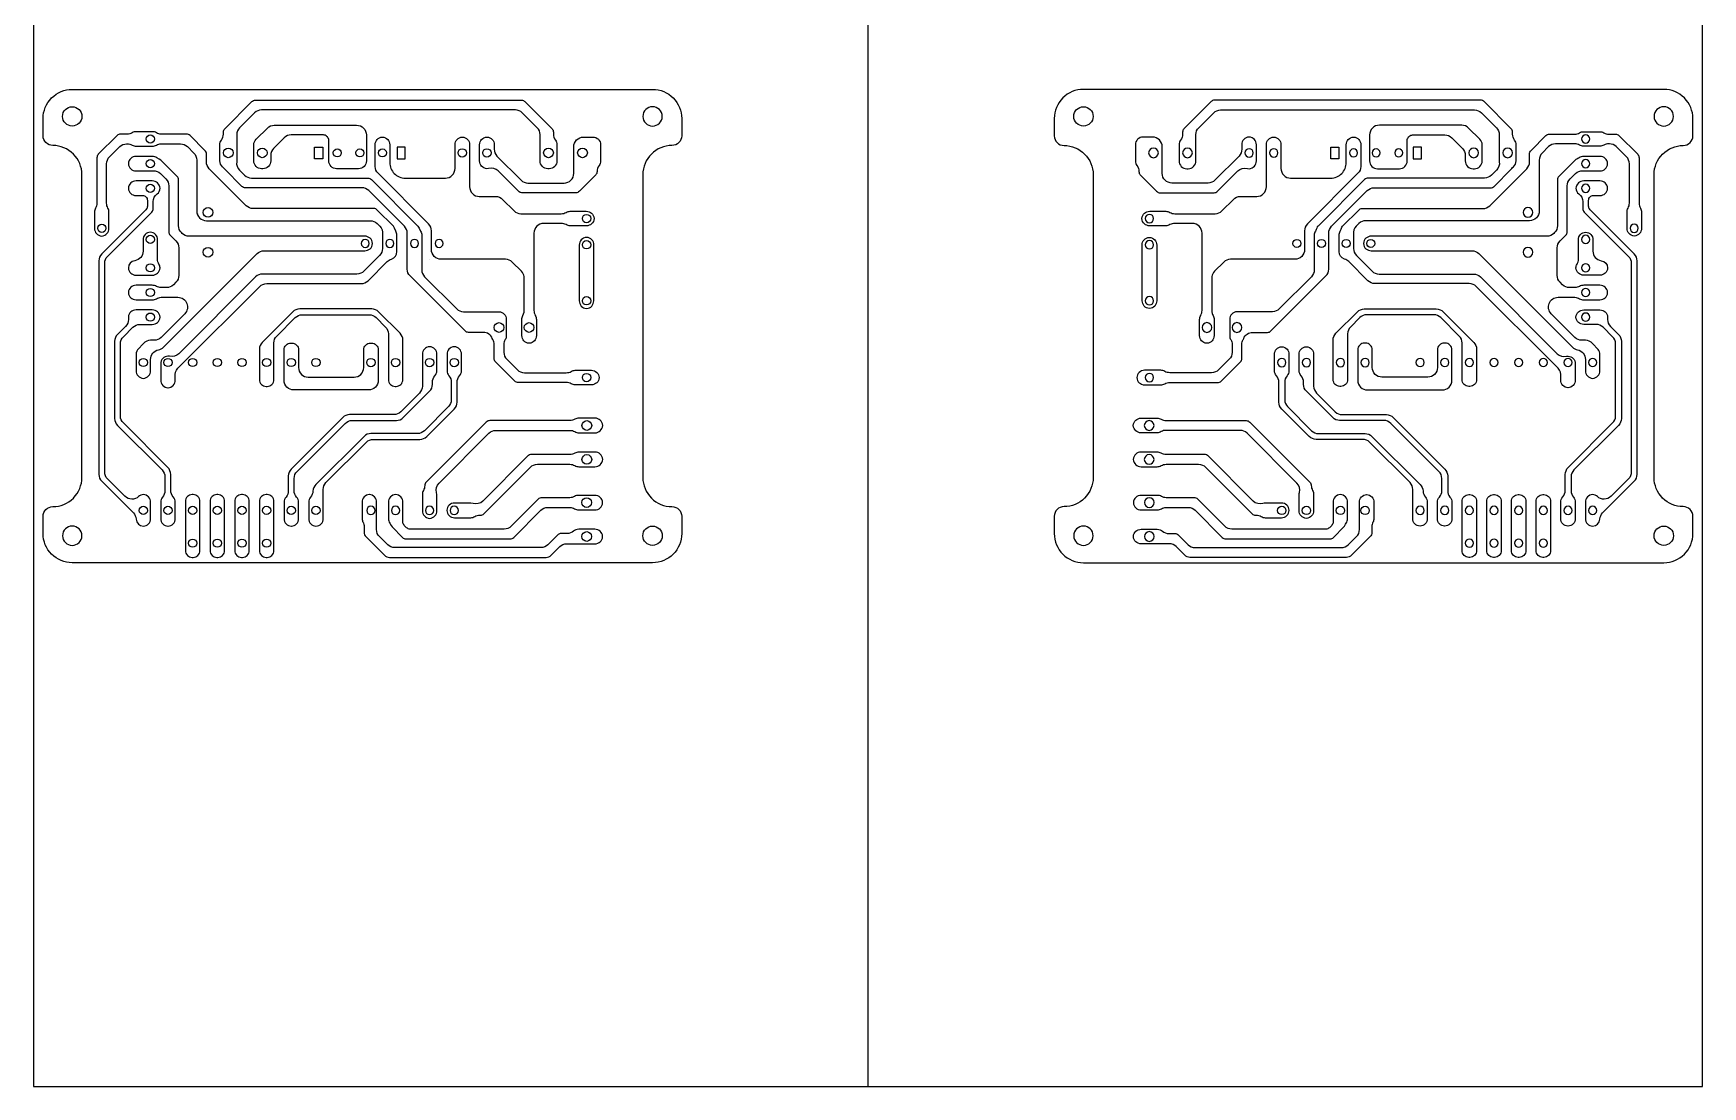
# Model space of a CAD drawing. Extents: x 112 to 478, y -155 to 77.
# Drawn here: x 306 to 478, y -155 to -46.4 of the extents above; entities that cross this region are included whole.
import ezdxf

# ---------------------------------------------------------------- set-up
doc = ezdxf.new("R2010")
doc.units = 0
for name, color, linetype in [('DEFAULT', 7, 'CONTINUOUS'), ('HOLES', 7, 'CONTINUOUS'), ('TRACES', 150, 'CONTINUOUS')]:
    doc.layers.add(name, color=color, linetype=linetype)

msp = doc.modelspace()

# ---------------------------------------------------------------- linework, layer by layer
at = {"layer": 'DEFAULT'}
msp.add_line((392, -155), (392, 76.67), dxfattribs=at)
msp.add_lwpolyline([(306, -155), (478, -155), (478, 76.67), (306, 76.67)], close=True, dxfattribs=at)
for points in [[(371.8, -58, 0.414214), (368.8, -61), (368.8, -92.22, 0.414214), (371.8, -95.22, -0.414214), (372.8, -96.22), (372.8, -98, -0.414214), (369.8, -101), (310, -101, -0.414214), (307, -98), (307, -96.22, -0.414214), (308, -95.22, 0.414214), (311, -92.22), (311, -61, 0.414214), (308, -58, -0.414214), (307, -57), (307, -55.22, -0.414214), (310, -52.22), (369.8, -52.22, -0.414214), (372.8, -55.22), (372.8, -57, -0.414214)], [(412.2, -58, -0.414214), (415.2, -61), (415.2, -92.22, -0.414214), (412.2, -95.22, 0.414214), (411.2, -96.22), (411.2, -98, 0.414214), (414.2, -101), (474, -101, 0.414214), (477, -98), (477, -96.22, 0.414214), (476, -95.22, -0.414214), (473, -92.22), (473, -61, -0.414214), (476, -58, 0.414214), (477, -57), (477, -55.22, 0.414214), (474, -52.22), (414.2, -52.22, 0.414214), (411.2, -55.22), (411.2, -57, 0.414214)]]:
    msp.add_lwpolyline(points, format="xyb", close=True, dxfattribs=at)
for centre in [(310, -55), (414.2, -55), (369.8, -98.22), (474, -98.22)]:
    msp.add_circle(centre, 1, dxfattribs=at)
at = {"layer": 'DEFAULT', "extrusion": (0, 0, -1)}
for centre in [(-369.8, -55), (-474, -55), (-310, -98.22), (-414.2, -98.22)]:
    msp.add_circle(centre, 1, dxfattribs=at)
at = {"layer": 'HOLES'}
for points in [[(334.98, -59.36), (334.98, -58.16), (335.81, -58.16), (335.81, -59.36)], [(344.31, -59.36), (344.31, -58.16), (343.48, -58.16), (343.48, -59.36)], [(439.69, -59.36), (439.69, -58.16), (440.52, -58.16), (440.52, -59.36)], [(449.02, -59.36), (449.02, -58.16), (448.19, -58.16), (448.19, -59.36)]]:
    msp.add_lwpolyline(points, close=True, dxfattribs=at)
for centre, radius in [((318.05, -57.33), 0.425), ((326.08, -58.76), 0.5), ((329.58, -58.76), 0.5), ((337.31, -58.76), 0.415), ((339.64, -58.76), 0.415), ((341.97, -58.76), 0.415), ((350.19, -58.76), 0.43), ((352.73, -58.76), 0.43), ((359.08, -58.76), 0.5), ((362.58, -58.76), 0.5), ((318.05, -59.87), 0.425), ((318.05, -62.41), 0.425), ((324, -64.9), 0.5), ((363, -65.53), 0.43), ((313.05, -66.53), 0.425), ((318.05, -67.68), 0.425), ((324, -69), 0.5), ((363, -68.23), 0.43), ((436.19, -68.1), 0.415), ((438.73, -68.1), 0.415), ((441.27, -68.1), 0.415), ((443.81, -68.1), 0.415), ((318.05, -70.61), 0.425), ((318.05, -73.15), 0.425), ((363, -74), 0.43), ((318.05, -75.69), 0.425), ((353.98, -76.76), 0.5), ((357.08, -76.76), 0.5), ((317.33, -80.37), 0.425), ((319.87, -80.37), 0.425), ((322.41, -80.37), 0.425), ((324.95, -80.37), 0.425), ((327.49, -80.37), 0.425), ((330.03, -80.37), 0.425), ((332.57, -80.37), 0.425), ((335.11, -80.37), 0.425), ((340.78, -80.37), 0.43), ((343.32, -80.37), 0.43), ((346.82, -80.37), 0.43), ((349.36, -80.37), 0.43), ((363, -81.92), 0.43), ((363.03, -86.86), 0.5), ((363.03, -90.36), 0.5), ((363.02, -94.8), 0.5), ((317.33, -95.61), 0.425), ((319.87, -95.61), 0.425), ((322.41, -95.61), 0.425), ((324.95, -95.61), 0.425), ((327.49, -95.61), 0.425), ((330.03, -95.61), 0.425), ((332.57, -95.61), 0.425), ((335.11, -95.61), 0.425), ((434.64, -95.61), 0.43), ((437.18, -95.61), 0.43), ((440.68, -95.61), 0.43), ((443.22, -95.61), 0.43), ((363.02, -98.3), 0.5), ((322.41, -98.99), 0.425), ((324.95, -98.99), 0.425), ((327.49, -98.99), 0.425), ((330.03, -98.99), 0.425)]:
    msp.add_circle(centre, radius, dxfattribs=at)
at = {"layer": 'HOLES', "extrusion": (0, 0, -1)}
for centre, radius in [((-421.42, -58.76), 0.5), ((-424.92, -58.76), 0.5), ((-431.27, -58.76), 0.43), ((-433.81, -58.76), 0.43), ((-442.03, -58.76), 0.415), ((-444.36, -58.76), 0.415), ((-446.69, -58.76), 0.415), ((-454.42, -58.76), 0.5), ((-457.92, -58.76), 0.5), ((-465.95, -57.33), 0.425), ((-465.95, -59.87), 0.425), ((-465.95, -62.41), 0.425), ((-421, -65.53), 0.43), ((-460, -64.9), 0.5), ((-470.95, -66.53), 0.425), ((-340.19, -68.1), 0.415), ((-342.73, -68.1), 0.415), ((-345.27, -68.1), 0.415), ((-347.81, -68.1), 0.415), ((-421, -68.23), 0.43), ((-460, -69), 0.5), ((-465.95, -67.68), 0.425), ((-465.95, -70.61), 0.425), ((-421, -74), 0.43), ((-465.95, -73.15), 0.425), ((-465.95, -75.69), 0.425), ((-426.92, -76.76), 0.5), ((-430.02, -76.76), 0.5), ((-434.64, -80.37), 0.43), ((-437.18, -80.37), 0.43), ((-440.68, -80.37), 0.43), ((-443.22, -80.37), 0.43), ((-448.89, -80.37), 0.425), ((-451.43, -80.37), 0.425), ((-453.97, -80.37), 0.425), ((-456.51, -80.37), 0.425), ((-459.05, -80.37), 0.425), ((-461.59, -80.37), 0.425), ((-464.13, -80.37), 0.425), ((-466.67, -80.37), 0.425), ((-421, -81.92), 0.43), ((-420.97, -86.86), 0.5), ((-420.97, -90.36), 0.5), ((-420.98, -94.8), 0.5), ((-340.78, -95.61), 0.43), ((-343.32, -95.61), 0.43), ((-346.82, -95.61), 0.43), ((-349.36, -95.61), 0.43), ((-448.89, -95.61), 0.425), ((-451.43, -95.61), 0.425), ((-453.97, -95.61), 0.425), ((-456.51, -95.61), 0.425), ((-459.05, -95.61), 0.425), ((-461.59, -95.61), 0.425), ((-464.13, -95.61), 0.425), ((-466.67, -95.61), 0.425), ((-420.98, -98.3), 0.5), ((-453.97, -98.99), 0.425), ((-456.51, -98.99), 0.425), ((-459.05, -98.99), 0.425), ((-461.59, -98.99), 0.425)]:
    msp.add_circle(centre, radius, dxfattribs=at)
at = {"layer": 'TRACES'}
for p, q in [((322.99, -65), (322.99, -65)), ((461.01, -65), (461.01, -65)), ((346.81, -69.73), (346.82, -69.73)), ((346.81, -69.73), (346.82, -69.73)), ((437.19, -69.73), (437.18, -69.73)), ((437.19, -69.73), (437.18, -69.73))]:
    msp.add_line(p, q, dxfattribs=at)
for points in [[(350.48, -77.11), (344.82, -71.45, -0.198912), (344.52, -70.74), (344.52, -67.03, 0.198912), (344.23, -66.32), (340.56, -62.65, 0.198912), (339.85, -62.36), (327.84, -62.36, -0.219363), (327.49, -62.21), (325.73, -60.45), (325.67, -60.38), (325.5, -60.2, -0.222235), (325.21, -59.59), (325.21, -57.93, -0.16464), (325.38, -57.44, 0.16464), (325.58, -56.84), (325.58, -56.63, -0.219363), (325.73, -56.27), (328.52, -53.48, -0.219363), (328.87, -53.34), (356.29, -53.34, -0.219363), (356.65, -53.48), (359.44, -56.27, -0.219363), (359.58, -56.63), (359.58, -56.84, 0.16464), (359.79, -57.44, -0.16464), (359.95, -57.93), (359.95, -59.59, -0.414214), (359.15, -60.39), (359.01, -60.39, -0.414214), (358.21, -59.59), (358.21, -56.88, 0.198912), (357.92, -56.17), (356.38, -54.63, 0.198912), (355.67, -54.34), (329.5, -54.34, 0.198912), (328.79, -54.63), (327.25, -56.17, 0.198912), (326.95, -56.88), (326.95, -59.59), (326.95, -59.69, 0.234428), (327.23, -60.54), (327.76, -61.06, 0.198912), (328.46, -61.36), (340.47, -61.36, -0.219363), (340.83, -61.5), (345.63, -66.3), (345.76, -66.52), (345.89, -66.82, -0.144077), (346.02, -67.27), (346.02, -70.83, 0.198912), (346.31, -71.53), (349.62, -74.84, 0.198912), (350.32, -75.13), (353.99, -75.13, -0.405983), (354.73, -75.93), (354.73, -77.59, -0.131782), (354.62, -78.01, 0.132138), (354.48, -78.51), (354.48, -79.32, 0.198912), (354.78, -80.03), (355.88, -81.13, 0.198912), (356.59, -81.42), (360.91, -81.42, 0.133077), (361.42, -81.29, -0.132715), (361.84, -81.17), (363.5, -81.17, -0.405223), (364.3, -81.92), (364.3, -81.92, -0.406009), (363.5, -82.67), (361.84, -82.67, -0.130845), (361.42, -82.56, 0.131193), (360.92, -82.42), (355.97, -82.42, -0.219363), (355.61, -82.28), (353.63, -80.3, -0.219363), (353.48, -79.94), (353.48, -78.51, 0.132138), (353.35, -78.01), (353.29, -77.89, 0.309256), (352.36, -77.26), (350.83, -77.26, -0.219363)], [(433.52, -77.11), (439.18, -71.45, 0.198912), (439.48, -70.74), (439.48, -67.03, -0.198912), (439.77, -66.32), (443.44, -62.65, -0.198912), (444.15, -62.36), (456.16, -62.36, 0.219363), (456.51, -62.21), (458.27, -60.45, 0.039411), (458.33, -60.38, -0.061752), (458.5, -60.2, 0.222235), (458.79, -59.59), (458.79, -57.93, 0.16464), (458.62, -57.44, -0.16464), (458.42, -56.84), (458.42, -56.63, 0.219363), (458.27, -56.27), (455.48, -53.48, 0.219363), (455.13, -53.34), (427.71, -53.34, 0.219363), (427.35, -53.48), (424.56, -56.27, 0.219363), (424.42, -56.63), (424.42, -56.84, -0.16464), (424.21, -57.44, 0.16464), (424.05, -57.93), (424.05, -59.59, 0.414214), (424.85, -60.39), (424.99, -60.39, 0.414214), (425.79, -59.59), (425.79, -56.88, -0.198912), (426.08, -56.17), (427.62, -54.63, -0.198912), (428.33, -54.34), (454.5, -54.34, -0.198912), (455.21, -54.63), (456.75, -56.17, -0.198912), (457.05, -56.88), (457.05, -59.59, 0.033933), (457.05, -59.69, -0.234428), (456.77, -60.54), (456.24, -61.06, -0.198912), (455.54, -61.36), (443.53, -61.36, 0.219363), (443.17, -61.5), (438.37, -66.3, 0.140472), (438.24, -66.52, -0.081719), (438.11, -66.82, 0.144077), (437.98, -67.27), (437.98, -70.83, -0.198912), (437.69, -71.53), (434.38, -74.84, -0.198912), (433.68, -75.13), (430.01, -75.13, 0.405983), (429.27, -75.93), (429.27, -77.59, 0.131782), (429.38, -78.01, -0.132138), (429.52, -78.51), (429.52, -79.32, -0.198912), (429.22, -80.03), (428.12, -81.13, -0.198912), (427.41, -81.42), (423.09, -81.42, -0.133077), (422.58, -81.29, 0.132715), (422.16, -81.17), (420.5, -81.17, 0.405223), (419.7, -81.92), (419.7, -81.92, 0.406009), (420.5, -82.67), (422.16, -82.67, 0.130845), (422.58, -82.56, -0.131193), (423.08, -82.42), (428.03, -82.42, 0.219363), (428.39, -82.28), (430.37, -80.3, 0.219363), (430.52, -79.94), (430.52, -78.51, -0.132138), (430.65, -78.01, 0.038616), (430.71, -77.89, -0.309256), (431.64, -77.26), (433.17, -77.26, 0.219363)], [(340.48, -71.94), (342.46, -69.96, -0.130279), (342.9, -69.71, 0.328187), (343.46, -68.93), (343.46, -67.27, 0.137263), (343.34, -66.83), (343.22, -66.53), (343.09, -66.3), (341.43, -64.65, 0.219363), (341.08, -64.5), (328.64, -64.5, -0.198912), (327.93, -64.21), (324.12, -60.4, -0.198912), (323.83, -59.69), (323.83, -58.87, 0.219363), (323.68, -58.52), (322.14, -56.97, 0.219363), (321.78, -56.83), (319.17, -56.83, -0.132138), (318.67, -56.69, 0.126952), (318.25, -56.58), (316.59, -56.58, 0.131782), (316.17, -56.69, -0.137017), (315.66, -56.83), (314.98, -56.83, 0.219363), (314.63, -56.97), (312.69, -58.91, 0.219363), (312.55, -59.26), (312.55, -63.94, -0.133077), (312.41, -64.45, 0.127835), (312.3, -64.87), (312.3, -66.53, 0.41345), (313.04, -67.33), (313.05, -67.33, 0.41345), (313.79, -66.53), (313.79, -64.87, 0.130845), (313.68, -64.45, -0.136021), (313.55, -63.95), (313.55, -59.88, -0.198912), (313.84, -59.17), (314.9, -58.12, -0.198912), (315.6, -57.83), (315.66, -57.83, -0.132138), (316.17, -57.96, 0.126952), (316.59, -58.07), (318.25, -58.07, 0.131782), (318.67, -57.96, -0.137017), (319.17, -57.83), (321.16, -57.83, -0.198912), (321.87, -58.12), (322.54, -58.79, -0.198912), (322.83, -59.5), (322.83, -64.75, 0.414214), (323.83, -65.75), (340.7, -65.75, -0.19821), (341.41, -66.04), (341.69, -66.32, -0.233554), (341.98, -67.16), (341.97, -67.27), (341.97, -68.63, -0.198912), (341.68, -69.33), (340.05, -70.96, -0.198912), (339.34, -71.25), (329.61, -71.25, 0.198912), (328.9, -71.54), (320.98, -79.46, -0.260926), (320.04, -79.73), (319.88, -79.71), (319.87, -79.71, 0.41345), (319.13, -80.51), (319.13, -82.17, 0.41345), (319.87, -82.97), (319.88, -82.97, 0.41345), (320.62, -82.17), (320.62, -81.61, -0.247003), (321.06, -80.79), (321.14, -80.72), (329.33, -72.53, -0.198912), (330.04, -72.24), (339.77, -72.24, 0.198912)], [(443.52, -71.94), (441.54, -69.96, 0.130279), (441.1, -69.71, -0.328187), (440.54, -68.93), (440.54, -67.27, -0.137263), (440.66, -66.83, 0.08536), (440.78, -66.53, -0.149041), (440.91, -66.3), (442.57, -64.65, -0.219363), (442.92, -64.5), (455.36, -64.5, 0.198912), (456.07, -64.21), (459.88, -60.4, 0.198912), (460.17, -59.69), (460.17, -58.87, -0.219363), (460.32, -58.52), (461.86, -56.97, -0.219363), (462.22, -56.83), (464.83, -56.83, 0.132138), (465.33, -56.69, -0.126952), (465.75, -56.58), (467.41, -56.58, -0.131782), (467.83, -56.69, 0.137017), (468.34, -56.83), (469.02, -56.83, -0.219363), (469.37, -56.97), (471.31, -58.91, -0.219363), (471.45, -59.26), (471.45, -63.94, 0.133077), (471.59, -64.45, -0.127835), (471.7, -64.87), (471.7, -66.53, -0.41345), (470.96, -67.33), (470.95, -67.33, -0.41345), (470.21, -66.53), (470.21, -64.87, -0.130845), (470.32, -64.45, 0.136021), (470.45, -63.95), (470.45, -59.88, 0.198912), (470.16, -59.17), (469.1, -58.12, 0.198912), (468.4, -57.83), (468.34, -57.83, 0.132138), (467.83, -57.96, -0.126952), (467.41, -58.07), (465.75, -58.07, -0.131782), (465.33, -57.96, 0.137017), (464.83, -57.83), (462.84, -57.83, 0.198912), (462.13, -58.12), (461.46, -58.79, 0.198912), (461.17, -59.5), (461.17, -64.75, -0.414214), (460.17, -65.75), (443.3, -65.75, 0.19821), (442.59, -66.04), (442.31, -66.32, 0.233554), (442.02, -67.16, -0.032659), (442.03, -67.27), (442.03, -68.63, 0.198912), (442.32, -69.33), (443.95, -70.96, 0.198912), (444.66, -71.25), (454.39, -71.25, -0.198912), (455.1, -71.54), (463.02, -79.46, 0.260926), (463.96, -79.73, -0.057839), (464.12, -79.71), (464.13, -79.71, -0.41345), (464.87, -80.51), (464.87, -82.17, -0.41345), (464.13, -82.97), (464.12, -82.97, -0.41345), (463.38, -82.17), (463.38, -81.61, 0.247003), (462.94, -80.79, -0.045931), (462.86, -80.72), (454.67, -72.53, 0.198912), (453.96, -72.24), (444.23, -72.24, -0.198912)], [(356.57, -71.51, 0.155582), (356.29, -70.97), (355.35, -70.02, 0.198912), (354.64, -69.73), (348.02, -69.73, -0.414214), (347.02, -68.73), (347.02, -66.78, 0.198912), (346.73, -66.08), (341.52, -60.86, -0.198912), (341.22, -60.16), (341.22, -57.93, -0.41345), (341.97, -57.13), (341.97, -57.13, -0.41345), (342.72, -57.93), (342.72, -59.76, 0.414214), (344.32, -61.36), (348.45, -61.36, 0.414214), (349.45, -60.36), (349.45, -57.93, -0.41345), (350.2, -57.13), (350.2, -57.13, -0.41345), (350.95, -57.93), (350.95, -62.25, 0.414214), (351.95, -63.25), (353.63, -63.25, -0.198912), (354.34, -63.55), (355.53, -64.74, 0.198912), (356.23, -65.03), (360.39, -65.03, 0.137017), (360.89, -64.89, -0.131782), (361.31, -64.78), (362.97, -64.78, -0.41345), (363.77, -65.52), (363.77, -65.53, -0.41345), (362.97, -66.28), (361.31, -66.28, -0.126952), (360.89, -66.16, 0.132138), (360.39, -66.03), (358.58, -66.03, 0.414214), (357.58, -67.03), (357.58, -75, 0.137045), (357.72, -75.51, -0.131837), (357.83, -75.93), (357.83, -77.59, -0.41345), (357.09, -78.39), (357.08, -78.39, -0.41345), (356.34, -77.59), (356.34, -75.93, -0.1269), (356.45, -75.51), (356.57, -75.17)], [(361.68, -60.87), (361.68, -58.13, -0.414214), (362.68, -57.13), (363.65, -57.13, -0.414214), (364.45, -57.93), (364.45, -59.59, -0.16464), (364.29, -60.07, 0.16464), (364.08, -60.68), (364.08, -60.69, -0.219363), (363.94, -61.04), (362.26, -62.72, -0.219363), (361.9, -62.87), (356.34, -62.87, -0.219363), (355.99, -62.72), (353.88, -60.62, 0.26889), (352.91, -60.36), (352.73, -60.39), (352.73, -60.39, -0.41345), (351.98, -59.59), (351.98, -57.93, -0.41345), (352.73, -57.13), (352.73, -57.13, -0.41345), (353.48, -57.93), (353.48, -58.38, 0.198912), (353.77, -59.09), (356.25, -61.58, 0.198912), (356.96, -61.87), (360.68, -61.87, 0.414214)], [(422.32, -60.87), (422.32, -58.13, 0.414214), (421.32, -57.13), (420.35, -57.13, 0.414214), (419.55, -57.93), (419.55, -59.59, 0.16464), (419.71, -60.07, -0.16464), (419.92, -60.68), (419.92, -60.69, 0.219363), (420.06, -61.04), (421.74, -62.72, 0.219363), (422.1, -62.87), (427.66, -62.87, 0.219363), (428.01, -62.72), (430.12, -60.62, -0.26889), (431.09, -60.36), (431.27, -60.39), (431.27, -60.39, 0.41345), (432.02, -59.59), (432.02, -57.93, 0.41345), (431.27, -57.13), (431.27, -57.13, 0.41345), (430.52, -57.93), (430.52, -58.38, -0.198912), (430.23, -59.09), (427.75, -61.58, -0.198912), (427.04, -61.87), (423.32, -61.87, -0.414214)], [(427.43, -71.51), (427.43, -75.17, 0.089442), (427.55, -75.51, -0.1269), (427.66, -75.93), (427.66, -77.59, -0.41345), (426.92, -78.39), (426.91, -78.39, -0.41345), (426.17, -77.59), (426.17, -75.93, -0.131837), (426.28, -75.51, 0.137045), (426.42, -75), (426.42, -67.03, 0.414214), (425.42, -66.03), (423.61, -66.03, 0.132138), (423.11, -66.16, -0.126952), (422.69, -66.28), (421.03, -66.28, -0.41345), (420.23, -65.53), (420.23, -65.52, -0.41345), (421.03, -64.78), (422.69, -64.78, -0.131782), (423.11, -64.89, 0.137017), (423.61, -65.03), (427.77, -65.03, 0.198912), (428.47, -64.74), (429.66, -63.55, -0.198912), (430.37, -63.25), (432.05, -63.25, 0.414214), (433.05, -62.25), (433.05, -57.93, -0.41345), (433.8, -57.13), (433.8, -57.13, -0.41345), (434.55, -57.93), (434.55, -60.36, 0.414214), (435.55, -61.36), (439.68, -61.36, 0.414214), (441.28, -59.76), (441.28, -57.93, -0.41345), (442.03, -57.13), (442.03, -57.13, -0.41345), (442.78, -57.93), (442.78, -60.16, -0.198912), (442.48, -60.86), (437.27, -66.08, 0.198912), (436.98, -66.78), (436.98, -68.73, -0.414214), (435.98, -69.73), (429.36, -69.73, 0.198912), (428.65, -70.02), (427.71, -70.97, 0.155582)], [(467.24, -79.03), (466.66, -78.4, 0.208015), (465.92, -78.08), (465.54, -78.08, -0.198912), (464.84, -77.79), (462.41, -75.36, -0.668179), (463.11, -73.65), (464.83, -73.65, -0.137017), (465.33, -73.79, 0.131782), (465.75, -73.9), (467.41, -73.9, 0.41345), (468.21, -73.16), (468.21, -73.15, 0.41345), (467.41, -72.41), (465.75, -72.41, 0.126952), (465.33, -72.52, -0.132138), (464.83, -72.65), (464.27, -72.65, -0.198912), (463.57, -72.36), (463.31, -72.1, -0.198912), (463.01, -71.39), (463.01, -68.55, -0.198912), (463.31, -67.84), (463.9, -67.24, 0.219363), (464.05, -66.89), (464.05, -62.16, -0.198912), (464.34, -61.45), (464.89, -60.9, -0.223047), (465.68, -60.61, 0.021158), (465.75, -60.61), (467.41, -60.61, 0.41345), (468.21, -59.87), (468.21, -59.86, 0.41345), (467.41, -59.12), (465.75, -59.12, 0.149852), (465.27, -59.27, -0.065463), (465.04, -59.4, 0.109175), (464.86, -59.51), (463.19, -61.18, 0.219363), (463.05, -61.54), (463.05, -66.27, -0.198912), (462.75, -66.98), (462.67, -67.06, -0.198912), (461.96, -67.35), (443.86, -67.35, 0.41345), (443.06, -68.1), (443.06, -68.11, 0.41345), (443.86, -68.85), (454.23, -68.85, -0.198872), (454.94, -69.14), (464.59, -78.79, 0.149872), (465.11, -79.06, -0.359501), (465.92, -80.05), (465.92, -81.2, 0.41345), (466.66, -82), (466.67, -82, 0.41345), (467.41, -81.2), (467.41, -79.54, 0.164917)], [(315.44, -94.16), (313.64, -92.36, -0.198912), (313.35, -91.66), (313.35, -70.13, -0.198912), (313.64, -69.43), (318.2, -64.86, 0.198912), (318.35, -64.51), (318.35, -63.79, -0.236058), (318.75, -62.99, 0.237258), (319.05, -62.41), (319.05, -62.4, 0.41345), (318.25, -61.66), (316.59, -61.66, 0.41345), (315.79, -62.4), (315.79, -62.41, 0.41345), (316.59, -63.15), (317.25, -63.15, -0.414214), (317.75, -63.65), (317.75, -64.26, -0.198912), (317.6, -64.62), (313.04, -69.18, 0.198912), (312.75, -69.88), (312.75, -91.9, 0.198912), (313.04, -92.61), (316.3, -95.87, -0.179213), (316.59, -96.5, 0.392204), (317.33, -97.24), (317.34, -97.24, 0.41345), (318.08, -96.44), (318.08, -94.78, 0.41345), (317.34, -93.98), (317.33, -93.98, 0.193407), (316.84, -94.18, -0.407123)], [(468.56, -94.16, -0.407123), (467.16, -94.18, 0.193407), (466.67, -93.98), (466.66, -93.98, 0.41345), (465.92, -94.78), (465.92, -96.44, 0.41345), (466.66, -97.24), (466.67, -97.24, 0.392204), (467.41, -96.5, -0.179213), (467.7, -95.87), (470.96, -92.61, 0.198912), (471.25, -91.9), (471.25, -69.88, 0.198912), (470.96, -69.18), (466.4, -64.62, -0.198912), (466.25, -64.26), (466.25, -63.65, -0.414214), (466.75, -63.15), (467.41, -63.15, 0.41345), (468.21, -62.41), (468.21, -62.4, 0.41345), (467.41, -61.66), (465.75, -61.66, 0.41345), (464.95, -62.4), (464.95, -62.41, 0.237258), (465.25, -62.99, -0.236058), (465.65, -63.79), (465.65, -64.51, 0.198912), (465.8, -64.86), (470.36, -69.43, -0.198912), (470.65, -70.13), (470.65, -91.66, -0.198912), (470.36, -92.36)], [(316.45, -69.88, 0.369567), (315.79, -70.61), (315.79, -70.62, 0.41345), (316.59, -71.36), (318.25, -71.36, 0.41345), (319.05, -70.62), (319.05, -70.61, 0.139015), (318.94, -70.24, -0.138669), (318.79, -69.72), (318.79, -67.73, 0.41345), (318.05, -66.93), (318.04, -66.93, 0.41345), (317.3, -67.73), (317.3, -68.89, -0.368801)], [(467.55, -69.88, -0.369567), (468.21, -70.61), (468.21, -70.62, -0.41345), (467.41, -71.36), (465.75, -71.36, -0.41345), (464.95, -70.62), (464.95, -70.61, -0.139015), (465.06, -70.24, 0.138669), (465.21, -69.72), (465.21, -67.73, -0.41345), (465.95, -66.93), (465.96, -66.93, -0.41345), (466.7, -67.73), (466.7, -68.89, 0.368801)], [(362.25, -74, 0.41345), (362.99, -74.8), (363, -74.8, 0.41345), (363.74, -74), (363.75, -68.27, 0.41345), (363, -67.47), (363, -67.47, 0.41345), (362.25, -68.27)], [(421.75, -74, -0.41345), (421.01, -74.8), (421, -74.8, -0.41345), (420.26, -74), (420.25, -68.27, -0.41345), (421, -67.47), (421, -67.47, -0.41345), (421.75, -68.27)], [(329.29, -79), (329.29, -82.13, 0.414214), (329.99, -82.83), (330.08, -82.83, 0.414214), (330.78, -82.13), (330.78, -78.35, -0.198912), (331.07, -77.64), (332.98, -75.74, -0.198912), (333.68, -75.45), (340.61, -75.45, -0.198912), (341.32, -75.74), (342.28, -76.71, -0.198912), (342.58, -77.42), (342.58, -82.13, 0.414214), (343.28, -82.83), (343.37, -82.83, 0.414214), (344.07, -82.13), (344.07, -78.06, 0.198912), (343.78, -77.35), (341.57, -75.14, 0.198912), (340.86, -74.85), (333.44, -74.85, 0.198912), (332.73, -75.14), (329.58, -78.29, 0.198903)], [(454.71, -79), (454.71, -82.13, -0.414214), (454.01, -82.83), (453.92, -82.83, -0.414214), (453.22, -82.13), (453.22, -78.35, 0.198912), (452.93, -77.64), (451.02, -75.74, 0.198912), (450.32, -75.45), (443.39, -75.45, 0.198912), (442.68, -75.74), (441.72, -76.71, 0.198912), (441.42, -77.42), (441.42, -82.13, -0.414214), (440.72, -82.83), (440.63, -82.83, -0.414214), (439.93, -82.13), (439.93, -78.06, -0.198912), (440.22, -77.35), (442.43, -75.14, -0.198912), (443.14, -74.85), (450.56, -74.85, -0.198912), (451.27, -75.14), (454.42, -78.29, -0.198903)], [(468.21, -75.69), (468.21, -75.93, 0.198912), (468.5, -76.64), (469.33, -77.47, -0.198912), (469.63, -78.18), (469.63, -86.14, -0.198912), (469.33, -86.85), (464.74, -91.44, 0.198912), (464.45, -92.14), (464.45, -93.6, 0.17584), (464.68, -94.24, -0.175084), (464.87, -94.78), (464.87, -96.44, -0.41345), (464.13, -97.24), (464.12, -97.24, -0.41345), (463.38, -96.44), (463.38, -94.78, -0.185653), (463.59, -94.22, 0.186527), (463.85, -93.55), (463.85, -91.9, -0.198912), (464.14, -91.19), (468.73, -86.6, 0.198912), (469.03, -85.89), (469.03, -78.42, 0.198912), (468.73, -77.72), (467.75, -76.73, 0.198912), (467.04, -76.44), (465.75, -76.44, -0.41345), (464.95, -75.7), (464.95, -75.69, -0.41345), (465.75, -74.95), (467.41, -74.95, -0.41345)], [(331.83, -82.2), (331.83, -79.06, -0.414214), (332.53, -78.36), (332.62, -78.36, -0.414214), (333.32, -79.06), (333.32, -80.88, 0.414214), (334.32, -81.88), (339.04, -81.88, 0.414214), (340.04, -80.88), (340.04, -79.06, -0.414214), (340.74, -78.36), (340.83, -78.36, -0.414214), (341.53, -79.06), (341.53, -82.2, -0.414214), (340.53, -83.2), (332.83, -83.2, -0.414214)], [(337.88, -86.04), (332.57, -91.35, 0.198912), (332.27, -92.06), (332.27, -93.57, -0.181237), (332.03, -94.23, 0.180422), (331.83, -94.78), (331.83, -96.44, 0.41345), (332.57, -97.24), (332.58, -97.24, 0.41345), (333.32, -96.44), (333.32, -94.78, 0.180422), (333.12, -94.23, -0.181237), (332.87, -93.57), (332.87, -92.31, -0.198912), (333.17, -91.6), (338.13, -86.64, -0.198912), (338.84, -86.34), (343.4, -86.34, 0.198912), (344.11, -86.05), (346.83, -83.32, 0.198912), (347.12, -82.62), (347.12, -82.4, -0.181237), (347.37, -81.74, 0.180422), (347.57, -81.2), (347.57, -79.54, 0.41345), (346.83, -78.74), (346.82, -78.74, 0.41345), (346.08, -79.54), (346.08, -82.82, -0.198912), (345.78, -83.52), (343.86, -85.45, -0.198912), (343.15, -85.74), (338.59, -85.74, 0.198912)], [(340.07, -87.98), (335.11, -92.95, 0.187905), (334.81, -93.62, -0.170298), (334.57, -94.23, 0.180422), (334.37, -94.78), (334.37, -96.44, 0.41345), (335.11, -97.24), (335.12, -97.24, 0.41345), (335.86, -96.44), (335.86, -93.46, -0.198912), (336.15, -92.75), (340.32, -88.58, -0.198912), (341.03, -88.29), (345.83, -88.29, 0.198912), (346.54, -88), (349.37, -85.16, 0.198912), (349.66, -84.46), (349.66, -82.4, -0.181237), (349.91, -81.74, 0.180422), (350.11, -81.2), (350.11, -79.54, 0.41345), (349.37, -78.74), (349.36, -78.74, 0.41345), (348.62, -79.54), (348.62, -81.2, 0.180422), (348.82, -81.74, -0.181237), (349.06, -82.4), (349.06, -84.21, -0.198912), (348.77, -84.91), (346.29, -87.4, -0.198912), (345.58, -87.69), (340.78, -87.69, 0.198912)], [(443.93, -87.98), (448.89, -92.95, -0.187905), (449.19, -93.62, 0.170298), (449.43, -94.23, -0.180422), (449.63, -94.78), (449.63, -96.44, -0.41345), (448.89, -97.24), (448.88, -97.24, -0.41345), (448.14, -96.44), (448.14, -93.46, 0.198912), (447.85, -92.75), (443.68, -88.58, 0.198912), (442.97, -88.29), (438.17, -88.29, -0.198912), (437.46, -88), (434.63, -85.16, -0.198912), (434.34, -84.46), (434.34, -82.4, 0.181237), (434.09, -81.74, -0.180422), (433.89, -81.2), (433.89, -79.54, -0.41345), (434.63, -78.74), (434.64, -78.74, -0.41345), (435.38, -79.54), (435.38, -81.2, -0.180422), (435.18, -81.74, 0.181237), (434.94, -82.4), (434.94, -84.21, 0.198912), (435.23, -84.91), (437.71, -87.4, 0.198912), (438.42, -87.69), (443.22, -87.69, -0.198912)], [(446.12, -86.04), (451.43, -91.35, -0.198912), (451.73, -92.06), (451.73, -93.57, 0.181237), (451.97, -94.23, -0.180422), (452.17, -94.78), (452.17, -96.44, -0.41345), (451.43, -97.24), (451.42, -97.24, -0.41345), (450.68, -96.44), (450.68, -94.78, -0.180422), (450.88, -94.23, 0.181237), (451.13, -93.57), (451.13, -92.31, 0.198912), (450.83, -91.6), (445.87, -86.64, 0.198912), (445.16, -86.34), (440.6, -86.34, -0.198912), (439.89, -86.05), (437.17, -83.32, -0.198912), (436.88, -82.62), (436.88, -82.4, 0.181237), (436.63, -81.74, -0.180422), (436.43, -81.2), (436.43, -79.54, -0.41345), (437.17, -78.74), (437.18, -78.74, -0.41345), (437.92, -79.54), (437.92, -82.82, 0.198912), (438.22, -83.52), (440.14, -85.45, 0.198912), (440.85, -85.74), (445.41, -85.74, -0.198912)], [(452.17, -82.2), (452.17, -79.06, 0.414214), (451.47, -78.36), (451.38, -78.36, 0.414214), (450.68, -79.06), (450.68, -80.88, -0.414214), (449.68, -81.88), (444.96, -81.88, -0.414214), (443.96, -80.88), (443.96, -79.06, 0.414214), (443.26, -78.36), (443.17, -78.36, 0.414214), (442.47, -79.06), (442.47, -82.2, 0.414214), (443.47, -83.2), (451.17, -83.2, 0.414214)], [(353.03, -86.36, 0.219363), (352.67, -86.5), (346.47, -92.71, 0.217673), (346.32, -93.06, -0.130916), (346.19, -93.55, 0.131788), (346.08, -93.98), (346.08, -95.63, 0.41345), (346.82, -96.43), (346.83, -96.43, 0.41345), (347.57, -95.63), (347.57, -93.98), (347.54, -93.76, -0.267874), (347.8, -92.79), (352.94, -87.65, -0.198912), (353.65, -87.36), (361.28, -87.36, -0.132138), (361.78, -87.49, 0.131782), (362.21, -87.61), (363.86, -87.61, 0.41345), (364.66, -86.86), (364.66, -86.85, 0.41345), (363.86, -86.11), (362.21, -86.11, 0.131782), (361.78, -86.22, -0.132138), (361.28, -86.36)], [(430.97, -86.36, -0.219363), (431.33, -86.5), (437.53, -92.71, -0.217673), (437.68, -93.06, 0.130916), (437.81, -93.55, -0.131788), (437.92, -93.98), (437.92, -95.63, -0.41345), (437.18, -96.43), (437.17, -96.43, -0.41345), (436.43, -95.63), (436.43, -93.98, -0.065427), (436.46, -93.76, 0.267874), (436.2, -92.79), (431.06, -87.65, 0.198912), (430.35, -87.36), (422.72, -87.36, 0.132138), (422.22, -87.49, -0.131782), (421.79, -87.61), (420.14, -87.61, -0.41345), (419.34, -86.86), (419.34, -86.85, -0.41345), (420.14, -86.11), (421.79, -86.11, -0.131782), (422.22, -86.22, 0.132138), (422.72, -86.36)], [(357.93, -90.86), (361.28, -90.86, -0.132138), (361.78, -90.99, 0.131782), (362.21, -91.11), (363.86, -91.11, 0.41345), (364.66, -90.36), (364.66, -90.35, 0.41345), (363.86, -89.61), (362.21, -89.61, 0.131782), (361.78, -89.72, -0.132138), (361.28, -89.86), (357.31, -89.86, 0.219363), (356.96, -90), (352.31, -94.65, -0.277695), (351.31, -94.9), (351.06, -94.86), (349.4, -94.86, 0.41345), (348.6, -95.6), (348.6, -95.61, 0.41345), (349.4, -96.36), (351.06, -96.36, 0.131782), (351.48, -96.24, -0.132138), (351.98, -96.11), (352.06, -96.11, 0.219363), (352.41, -95.96), (357.22, -91.15, -0.198912)], [(426.07, -90.86, -0.198912), (426.78, -91.15), (431.59, -95.96, 0.219363), (431.94, -96.11), (432.02, -96.11, -0.132138), (432.52, -96.24, 0.131782), (432.94, -96.36), (434.6, -96.36, 0.41345), (435.4, -95.61), (435.4, -95.6, 0.41345), (434.6, -94.86), (432.94, -94.86, 0.07459), (432.69, -94.9, -0.277695), (431.69, -94.65), (427.04, -90, 0.219363), (426.69, -89.86), (422.72, -89.86, -0.132138), (422.22, -89.72, 0.131782), (421.79, -89.61), (420.14, -89.61, 0.41345), (419.34, -90.35), (419.34, -90.36, 0.41345), (420.14, -91.11), (421.79, -91.11, 0.131782), (422.22, -90.99, -0.132138), (422.72, -90.86)], [(322.37, -100.45), (322.46, -100.45, 0.414214), (323.16, -99.75), (323.16, -94.68, 0.414214), (322.46, -93.98), (322.37, -93.98, 0.414214), (321.67, -94.68), (321.67, -99.75, 0.414214)], [(324.91, -100.45), (325, -100.45, 0.414214), (325.7, -99.75), (325.7, -94.68, 0.414214), (325, -93.98), (324.91, -93.98, 0.414214), (324.21, -94.68), (324.21, -99.75, 0.414214)], [(327.45, -100.45), (327.54, -100.45, 0.414214), (328.24, -99.75), (328.24, -94.68, 0.414214), (327.54, -93.98), (327.45, -93.98, 0.414214), (326.75, -94.68), (326.75, -99.75, 0.414214)], [(329.99, -100.45), (330.08, -100.45, 0.414214), (330.78, -99.75), (330.78, -94.68, 0.414214), (330.08, -93.98), (329.99, -93.98, 0.414214), (329.29, -94.68), (329.29, -99.75, 0.414214)], [(343.22, -99.45, -0.198912), (342.52, -99.15), (341.66, -98.3, -0.198912), (341.36, -97.59), (341.36, -94.78, 0.41345), (340.62, -93.98), (340.61, -93.98, 0.41345), (339.87, -94.78), (339.87, -96.44, 0.122498), (339.97, -96.83, -0.122787), (340.08, -97.3), (340.08, -97.85, 0.219363), (340.29, -98.34), (342.19, -100.24, 0.219363), (342.68, -100.45), (358.84, -100.45, 0.219363), (359.34, -100.24), (360.24, -99.34, -0.198912), (360.94, -99.05), (363.85, -99.05, 0.41345), (364.65, -98.31), (364.65, -98.3, 0.41345), (363.85, -97.56), (362.19, -97.56, 0.179558), (361.65, -97.76, -0.180364), (360.99, -98), (360.29, -98), (360.08, -98.09), (359.01, -99.15, -0.198912), (358.31, -99.45)], [(344.81, -97.54, -0.198912), (344.46, -97.39), (344.22, -97.15, -0.198912), (344.07, -96.8), (344.07, -94.78, 0.41345), (343.33, -93.98), (343.32, -93.98, 0.41345), (342.58, -94.78), (342.58, -96.44, 0.157325), (342.73, -96.93), (342.86, -97.15), (342.97, -97.32), (344.04, -98.39, 0.219363), (344.39, -98.54), (355.14, -98.54, 0.219363), (355.49, -98.39), (358.29, -95.6, -0.198912), (358.99, -95.3), (361.27, -95.3, -0.132138), (361.77, -95.44, 0.131782), (362.19, -95.55), (363.85, -95.55, 0.41345), (364.65, -94.81), (364.65, -94.8, 0.41345), (363.85, -94.06), (362.19, -94.06, 0.131782), (361.77, -94.17, -0.132138), (361.27, -94.3), (358.37, -94.3, 0.219363), (358.02, -94.45), (355.23, -97.24, -0.198912), (354.52, -97.54)], [(439.19, -97.54), (429.48, -97.54, -0.198912), (428.77, -97.24), (425.98, -94.45, 0.219363), (425.63, -94.3), (422.73, -94.3, -0.132138), (422.23, -94.17, 0.131782), (421.81, -94.06), (420.15, -94.06, 0.41345), (419.35, -94.8), (419.35, -94.81, 0.41345), (420.15, -95.55), (421.81, -95.55, 0.131782), (422.23, -95.44, -0.132138), (422.73, -95.3), (425.01, -95.3, -0.198912), (425.71, -95.6), (428.51, -98.39, 0.219363), (428.86, -98.54), (439.61, -98.54, 0.219363), (439.96, -98.39), (441.03, -97.32, 0.106083), (441.14, -97.15, -0.063979), (441.27, -96.93, 0.157325), (441.42, -96.44), (441.42, -94.78, 0.41345), (440.68, -93.98), (440.67, -93.98, 0.41345), (439.93, -94.78), (439.93, -96.8, -0.198912), (439.78, -97.15), (439.54, -97.39, -0.198912)], [(440.78, -99.45, 0.198912), (441.48, -99.15), (442.34, -98.3, 0.198912), (442.64, -97.59), (442.64, -94.78, -0.41345), (443.38, -93.98), (443.39, -93.98, -0.41345), (444.13, -94.78), (444.13, -96.44, -0.122498), (444.03, -96.83, 0.122787), (443.92, -97.3), (443.92, -97.85, -0.219363), (443.71, -98.34), (441.81, -100.24, -0.219363), (441.32, -100.45), (425.16, -100.45, -0.219363), (424.66, -100.24), (423.76, -99.34, 0.198912), (423.06, -99.05), (420.15, -99.05, -0.41345), (419.35, -98.31), (419.35, -98.3, -0.41345), (420.15, -97.56), (421.81, -97.56, -0.179558), (422.35, -97.76, 0.180364), (423.01, -98), (423.71, -98, -0.219363), (423.92, -98.09), (424.99, -99.15, 0.198912), (425.69, -99.45)], [(454.01, -100.45), (453.92, -100.45, -0.414214), (453.22, -99.75), (453.22, -94.68, -0.414214), (453.92, -93.98), (454.01, -93.98, -0.414214), (454.71, -94.68), (454.71, -99.75, -0.414214)], [(456.55, -100.45), (456.46, -100.45, -0.414214), (455.76, -99.75), (455.76, -94.68, -0.414214), (456.46, -93.98), (456.55, -93.98, -0.414214), (457.25, -94.68), (457.25, -99.75, -0.414214)], [(459.09, -100.45), (459, -100.45, -0.414214), (458.3, -99.75), (458.3, -94.68, -0.414214), (459, -93.98), (459.09, -93.98, -0.414214), (459.79, -94.68), (459.79, -99.75, -0.414214)], [(461.63, -100.45), (461.54, -100.45, -0.414214), (460.84, -99.75), (460.84, -94.68, -0.414214), (461.54, -93.98), (461.63, -93.98, -0.414214), (462.33, -94.68), (462.33, -99.75, -0.414214)]]:
    msp.add_lwpolyline(points, format="xyb", close=True, dxfattribs=at)
for points in [[(328.95, -57.36), (330.11, -56.2, -0.198444), (330.82, -55.91), (339.31, -55.91, -0.414214), (340.31, -56.91), (340.31, -59.59, -0.414214), (339.51, -60.39), (337.24, -60.39, -0.414214), (336.44, -59.59), (336.44, -57.47, 0.198912), (336.29, -57.12), (336.23, -57.06, 0.198912), (335.88, -56.91), (332.55, -56.91, 0.198912), (331.85, -57.2), (330.75, -58.3, 0.198912), (330.45, -59.01), (330.45, -59.59, -0.414214), (329.65, -60.39), (329.51, -60.39, -0.414214), (328.71, -59.59), (328.71, -57.93, -0.19985), (328.95, -57.36)], [(455.05, -57.36), (453.89, -56.2, 0.198444), (453.18, -55.91), (444.69, -55.91, 0.414214), (443.69, -56.91), (443.69, -59.59, 0.414214), (444.49, -60.39), (446.76, -60.39, 0.414214), (447.56, -59.59), (447.56, -57.47, -0.198912), (447.71, -57.12), (447.77, -57.06, -0.198912), (448.12, -56.91), (451.45, -56.91, -0.198912), (452.15, -57.2), (453.25, -58.3, -0.198912), (453.55, -59.01), (453.55, -59.59, 0.414214), (454.35, -60.39), (454.49, -60.39, 0.414214), (455.29, -59.59), (455.29, -57.93, 0.19985), (455.05, -57.36)], [(316.86, -78.92, 0.213468), (316.59, -79.54), (316.59, -81.2, 0.41345), (317.33, -82), (317.34, -82, 0.41345), (318.08, -81.2), (318.08, -80.05, -0.359501), (318.89, -79.06, 0.149872), (319.41, -78.79), (329.06, -69.14, -0.198872), (329.77, -68.85), (340.14, -68.85, 0.41345), (340.94, -68.11), (340.94, -68.1, 0.41345), (340.14, -67.35), (322.04, -67.35, -0.198912), (321.33, -67.06), (321.25, -66.98, -0.198912), (320.95, -66.27), (320.95, -61.54, 0.219363), (320.81, -61.18), (319.14, -59.51), (318.96, -59.4), (318.73, -59.27, 0.149852), (318.25, -59.12), (316.59, -59.12, 0.41345), (315.79, -59.86), (315.79, -59.87, 0.41345), (316.59, -60.61), (318.25, -60.61), (318.32, -60.61, -0.223047), (319.11, -60.9), (319.66, -61.45, -0.198912), (319.95, -62.16), (319.95, -66.89, 0.219363), (320.1, -67.24), (320.69, -67.84, -0.198912), (320.99, -68.55), (320.99, -71.39, -0.198912), (320.69, -72.1), (320.43, -72.36, -0.198912), (319.73, -72.65), (319.17, -72.65, -0.132138), (318.67, -72.52, 0.126952), (318.25, -72.41), (316.59, -72.41, 0.41345), (315.79, -73.15), (315.79, -73.16, 0.41345), (316.59, -73.9), (318.25, -73.9, 0.131782), (318.67, -73.79, -0.137017), (319.17, -73.65), (320.89, -73.65, -0.668179), (321.59, -75.36), (319.16, -77.79, -0.198912), (318.46, -78.08), (318.08, -78.08, 0.208015), (317.34, -78.4), (316.76, -79.03)], [(315.79, -75.69), (315.79, -75.93, -0.198912), (315.5, -76.64), (314.67, -77.47, 0.198912), (314.37, -78.18), (314.37, -86.14, 0.198912), (314.67, -86.85), (319.26, -91.44, -0.198912), (319.55, -92.14), (319.55, -93.6, -0.17584), (319.32, -94.24, 0.175084), (319.13, -94.78), (319.13, -96.44, 0.41345), (319.87, -97.24), (319.88, -97.24, 0.41345), (320.62, -96.44), (320.62, -94.78, 0.185653), (320.41, -94.22, -0.186527), (320.15, -93.55), (320.15, -91.9, 0.198912), (319.86, -91.19), (315.27, -86.6, -0.198912), (314.97, -85.89), (314.97, -78.42, -0.198912), (315.27, -77.72), (316.25, -76.73, -0.198912), (316.96, -76.44), (318.25, -76.44, 0.41345), (319.05, -75.7), (319.05, -75.69, 0.41345), (318.25, -74.95), (316.59, -74.95, 0.41345), (315.79, -75.69), (315.79, -75.7)]]:
    msp.add_lwpolyline(points, format="xyb", dxfattribs=at)

doc.saveas('drawing.dxf')
